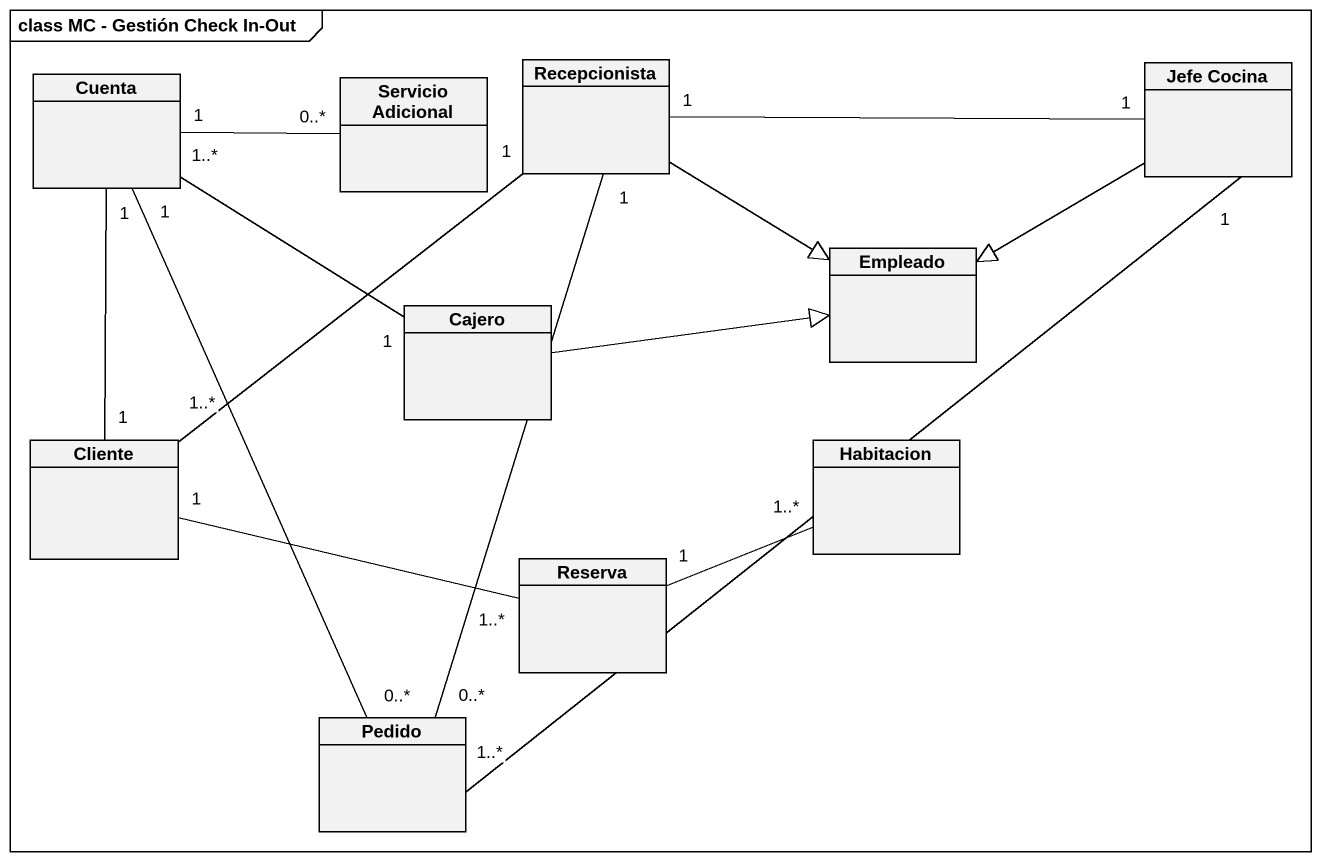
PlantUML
@startuml
mainframe class MC - Gestión Check In-Out
hide circle
hide empty members
class Recepcionista
class Cuenta
class "Servicio Adicional" as Servicio_Adicional
class "Jefe Cocina" as Jefe_Cocina
class Empleado
class Cajero
class Cliente
class Habitacion
class Reserva
class Pedido
Recepcionista "1" -right- "1" Jefe_Cocina
Recepcionista --|> Empleado
Recepcionista "1" -- "1..*" Cliente
Recepcionista "1" -- "0..*" Pedido
Cuenta "1" -right- "0..*" Servicio_Adicional
Cuenta "1" -- "0..*" Pedido
Jefe_Cocina -left-|> Empleado
Cajero "1" -up- "1..*" Cuenta
Cajero -right-|> Empleado
Cliente "1" -up- "1" Cuenta
Cliente "1" -right- "1..*" Reserva
Reserva "1" -right- "1..*" Habitacion
Pedido "1..*" -up- "1" Jefe_Cocina
@enduml
